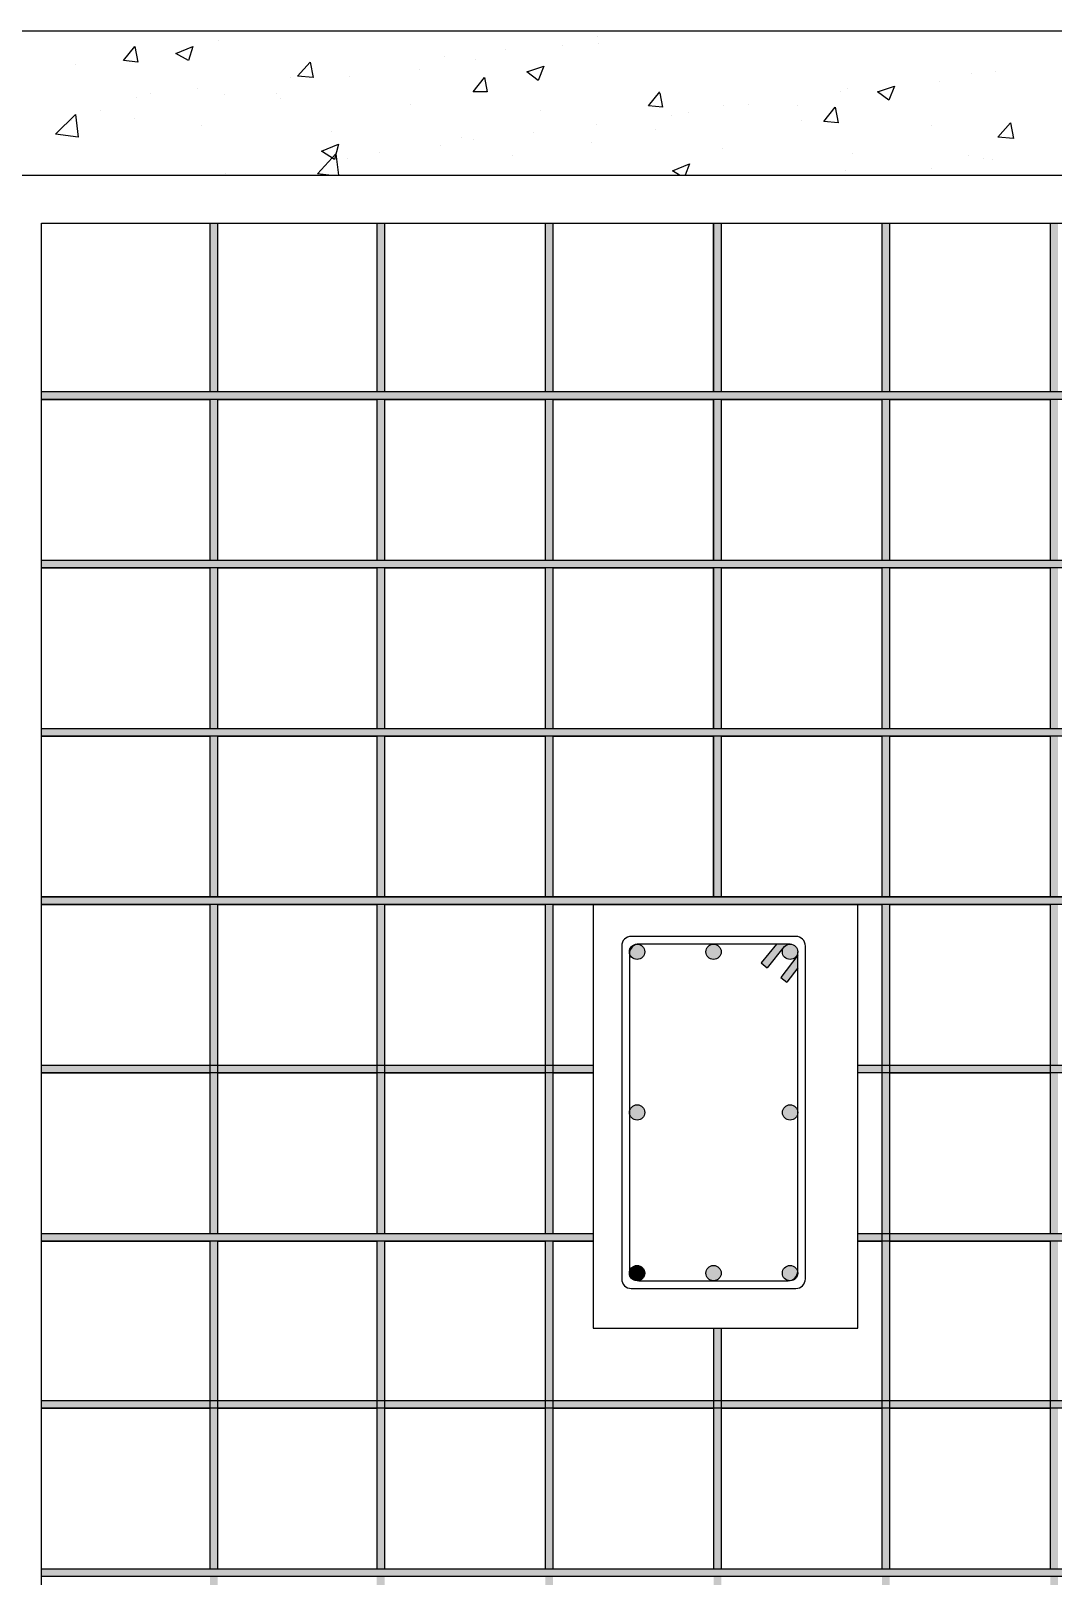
# Model space of a CAD drawing. Header units: inches. Extents: x 448145 to 618619, y -64863 to 148507.
# Drawn here: x 481882 to 483105, y 139660 to 141509 of the extents above; entities that cross this region are included whole.
import ezdxf

# ---------------------------------------------------------------- set-up
doc = ezdxf.new("R2010")
doc.units = ezdxf.units.IN
doc.header["$MEASUREMENT"] = 0

msp = doc.modelspace()

# ---------------------------------------------------------------- hatches: boundary and pattern name
h = msp.add_hatch(color=256)
h.dxf.hatch_style = 1
h.paths.add_polyline_path([(482105.041, 141278.992), (482095.841, 141278.992), (482095.841, 139150.713), (482105.041, 139150.713)])
h.paths.add_polyline_path([(482304.832, 141278.992), (482295.632, 141278.992), (482295.632, 139150.713), (482304.832, 139150.713)])
h.paths.add_polyline_path([(482506.316, 141278.992), (482497.116, 141278.992), (482497.116, 139150.713), (482506.316, 139150.713)])
h.paths.add_polyline_path([(482707.8, 140407.136, -1), (482689.399, 140407.136, -1)], flags=0)
h.paths.add_polyline_path([(482616.353, 140214.853, -1), (482597.952, 140214.853, -1)], flags=0)
h.paths.add_polyline_path([(482707.8, 140022.569, -1), (482689.399, 140022.569, -1)], flags=0)
edge = h.paths.add_edge_path()
edge.add_arc((482607.058, 140022.569), 9.2, 276.777392, 360)
edge.add_arc((482607.058, 140022.569), 9.2, 0, 173.222608)
edge.add_arc((482609.358, 140024.869), 11.5, 186.061176, 263.938824)
edge = h.paths.add_edge_path()
edge.add_arc((482607.058, 140407.136), 9.2, 186.777392, 360)
edge.add_arc((482607.058, 140407.136), 9.2, 0, 83.222608)
edge.add_arc((482609.358, 140404.836), 11.5, 96.061176, 173.938824)
h = msp.add_hatch(color=256)
h.dxf.hatch_style = 1
h.paths.add_polyline_path([(482707.8, 141278.992), (482698.599, 141278.992), (482698.599, 140473.057), (482707.8, 140473.057)])
h.paths.add_polyline_path([(483110.768, 141278.992), (483101.567, 141278.992), (483101.567, 139150.713), (483110.768, 139150.713)])
h.paths.add_polyline_path([(483312.251, 141278.992), (483303.051, 141278.992), (483303.051, 140412.935), (483312.251, 140423.171)])
h.paths.add_polyline_path([(482909.284, 141278.992), (482900.083, 141278.992), (482900.083, 139150.713), (482909.284, 139150.713)])
h = msp.add_hatch(color=256)
h.dxf.hatch_style = 1
h.paths.add_polyline_path([(483357.088, 140473.057), (481894.357, 140473.057), (481894.357, 140463.857), (483348.819, 140463.857)])
h.paths.add_polyline_path([(483504.535, 140674.541), (481894.357, 140674.541), (481894.357, 140665.34), (483504.535, 140665.34)])
h.paths.add_polyline_path([(483504.535, 140876.025), (481894.357, 140876.025), (481894.357, 140866.824), (483504.535, 140866.824)])
h.paths.add_polyline_path([(483504.535, 141077.509), (481894.357, 141077.509), (481894.357, 141068.308), (483504.535, 141068.308)])
h = msp.add_hatch(color=256)
h.dxf.hatch_style = 1
h.paths.add_polyline_path([(483312.251, 140262.373), (483303.051, 140262.373), (483303.051, 140070.089), (483312.251, 140070.089)])
h.paths.add_polyline_path([(483312.251, 140423.171), (483303.051, 140412.935), (483303.051, 140271.573), (483312.251, 140271.573)])
h.paths.add_polyline_path([(483312.251, 140060.889), (483303.051, 140060.889), (483303.051, 139870.298), (483312.251, 139870.298)])
h.paths.add_polyline_path([(483312.251, 139861.098), (483303.051, 139861.098), (483303.051, 139668.814), (483312.251, 139668.814)])
h.paths.add_polyline_path([(483312.251, 139870.298), (483303.051, 139870.298), (483303.051, 139861.098), (483312.251, 139861.098)])
h.paths.add_polyline_path([(483504.535, 139668.814), (483312.251, 139668.814), (481894.357, 139668.814), (481894.357, 139659.614), (483504.535, 139659.614)])
h.paths.add_polyline_path([(483504.535, 139467.33), (481894.357, 139467.33), (481894.357, 139458.13), (483504.535, 139458.13)])
h.paths.add_polyline_path([(482707.8, 139659.614), (482698.599, 139659.614), (482698.599, 139467.33), (482707.8, 139467.33)])
h.paths.add_polyline_path([(482707.8, 139956.648), (482698.599, 139956.648), (482698.599, 139870.298), (482707.8, 139870.298)])
h.paths.add_polyline_path([(482707.8, 139870.298), (482698.599, 139870.298), (482698.599, 139861.098), (482707.8, 139861.098)])
h.paths.add_polyline_path([(482707.8, 139861.098), (482698.599, 139861.098), (482698.599, 139668.814), (482707.8, 139668.814)])
h = msp.add_hatch(color=256)
h.dxf.hatch_style = 1
h.paths.add_polyline_path([(482616.258, 140407.136, 1), (482597.857, 140407.136, 1)])
h.paths.add_polyline_path([(482707.8, 140407.136, 1), (482689.399, 140407.136, 1)])
h.paths.add_polyline_path([(482799.341, 140407.136, 1), (482780.941, 140407.136, 1)])
h.paths.add_polyline_path([(482799.341, 140213.534), (482799.341, 140216.171, 0.93056511), (482781.036, 140214.853, 0.93056511)])
h.paths.add_polyline_path([(482597.952, 140214.853, 1), (482616.353, 140214.853, 1)])
h.paths.add_polyline_path([(482616.258, 140022.569, 1), (482597.857, 140022.569, 1)])
h.paths.add_polyline_path([(482707.8, 140022.569, 1), (482689.399, 140022.569, 1)])
h.paths.add_polyline_path([(482799.341, 140022.569, 1), (482780.941, 140022.569, 1)])
h = msp.add_hatch(color=256)
h.dxf.hatch_style = 1
h.paths.add_polyline_path([(482707.8, 140407.136, -1), (482689.399, 140407.136, -1)], flags=0)
h.paths.add_polyline_path([(482616.353, 140214.853, -1), (482597.952, 140214.853, -1)], flags=0)
h.paths.add_polyline_path([(482707.8, 140022.569, -1), (482689.399, 140022.569, -1)], flags=0)
edge = h.paths.add_edge_path()
edge.add_arc((482607.058, 140022.569), 9.2, 276.777392, 360)
edge.add_arc((482607.058, 140022.569), 9.2, 0, 173.222608)
edge.add_arc((482609.358, 140024.869), 11.5, 186.061176, 263.938824)
edge = h.paths.add_edge_path()
edge.add_arc((482607.058, 140022.569), 9.2, 276.777392, 360)
edge.add_arc((482607.058, 140022.569), 9.2, 0, 173.222608)
edge.add_arc((482609.358, 140024.869), 11.5, 186.061176, 263.938824)
edge = h.paths.add_edge_path()
edge.add_arc((482607.058, 140022.569), 9.2, 276.777392, 360)
edge.add_arc((482607.058, 140022.569), 9.2, 0, 173.222608)
edge.add_arc((482609.358, 140024.869), 11.5, 186.061176, 263.938824)
h = msp.add_hatch(color=256)
h.dxf.hatch_style = 1
h.paths.add_polyline_path([(482799.341, 140387.899), (482799.341, 140403.231), (482779.052, 140376.184), (482786.411, 140370.663)])
h.paths.add_polyline_path([(482782.708, 140412.558, -0.23959), (482790.141, 140416.337), (482773.926, 140416.337), (482755.666, 140393.83), (482762.81, 140388.033)])
h = msp.add_hatch(color=256)
h.dxf.hatch_style = 1
h.paths.add_polyline_path([(483101.567, 140271.573), (482909.284, 140271.573), (482909.284, 140262.373), (483101.567, 140262.373)], flags=16)
h.paths.add_polyline_path([(482295.632, 140271.573), (482105.041, 140271.573), (482105.041, 140262.373), (482295.632, 140262.373)])
h.paths.add_polyline_path([(482095.841, 140271.573), (481894.357, 140271.573), (481894.357, 140262.373), (482095.841, 140262.373)])
h.paths.add_polyline_path([(482497.116, 140271.573), (482304.832, 140271.573), (482304.832, 140262.373), (482497.116, 140262.373)])
h.paths.add_polyline_path([(483504.535, 140271.573), (482871.3, 140271.573), (482871.3, 140262.373), (483504.535, 140262.373)])
h = msp.add_hatch(color=256)
h.dxf.hatch_style = 1
h.paths.add_polyline_path([(482554.682, 140070.089), (481894.357, 140070.089), (481894.357, 140060.889), (482554.682, 140060.889)])
h.paths.add_polyline_path([(482554.682, 140271.573), (482506.316, 140271.573), (482506.316, 140262.373), (482554.682, 140262.373)])
h = msp.add_hatch(color=256)
h.dxf.hatch_style = 1
h.paths.add_polyline_path([(483101.567, 140271.573), (482909.284, 140271.573), (482909.284, 140262.373), (483101.567, 140262.373)])
h = msp.add_hatch(color=256)
h.dxf.hatch_style = 1
h.paths.add_polyline_path([(483504.535, 140070.089), (482909.284, 140070.089), (482909.284, 140060.889), (483504.535, 140060.889)])
h.paths.add_polyline_path([(482900.083, 140070.089), (482871.3, 140070.089), (482871.3, 140060.889), (482900.083, 140060.889)])
h = msp.add_hatch(color=256)
h.dxf.hatch_style = 1
h.paths.add_polyline_path([(482095.841, 139870.298), (481894.357, 139870.298), (481894.357, 139861.098), (482095.841, 139861.098)])
h.paths.add_polyline_path([(482295.632, 139870.298), (482105.041, 139870.298), (482105.041, 139861.098), (482295.632, 139861.098)])
h.paths.add_polyline_path([(482497.116, 139870.298), (482304.832, 139870.298), (482304.832, 139861.098), (482497.116, 139861.098)])
h.paths.add_polyline_path([(482698.599, 139870.298), (482506.316, 139870.298), (482506.316, 139861.098), (482698.599, 139861.098)])
h.paths.add_polyline_path([(482900.083, 139870.298), (482707.8, 139870.298), (482707.8, 139861.098), (482900.083, 139861.098)])
h.paths.add_polyline_path([(483101.567, 139870.298), (482909.284, 139870.298), (482909.284, 139861.098), (483101.567, 139861.098)])
h.paths.add_polyline_path([(483303.051, 139870.298), (483110.768, 139870.298), (483110.768, 139861.098), (483303.051, 139861.098)])
h.paths.add_polyline_path([(483504.535, 139870.298), (483312.251, 139870.298), (483312.251, 139861.098), (483504.535, 139861.098)])

# ---------------------------------------------------------------- linework, layer by layer
for p, q in [((481894.357, 140473.057), (482095.841, 140473.057)), ((482105.041, 140473.057), (482295.632, 140473.057)), ((482304.832, 140473.057), (482497.116, 140473.057)), ((482506.316, 140473.057), (482900.083, 140473.057)), ((482909.284, 140473.057), (483101.567, 140473.057)), ((481894.357, 140463.857), (482095.841, 140463.857)), ((482105.041, 140463.857), (482295.632, 140463.857)), ((482304.832, 140463.857), (482497.116, 140463.857)), ((482506.316, 140463.857), (482900.083, 140463.857)), ((482909.284, 140463.857), (483101.567, 140463.857)), ((482773.926, 140416.337), (482755.666, 140393.83)), ((482783.304, 140413.293), (482762.81, 140388.033)), ((482799.341, 140403.231), (482779.052, 140376.184)), ((482755.666, 140393.83), (482762.81, 140388.033)), ((482799.341, 140387.899), (482786.411, 140370.663)), ((482779.052, 140376.184), (482786.411, 140370.663))]:
    msp.add_line(p, q)
at = {"color": 7, "lineweight": 25}
for points in [[(481664.09, 141509.26), (483734.802, 141509.26), (483734.802, 138920.446), (481664.09, 138920.446)], [(482006.104, 141490.635), (482009.491, 141472.011), (481992.559, 141473.704)], [(482075.523, 141490.635), (482070.444, 141473.704), (482055.205, 141482.169)], [(482216.054, 141472.011), (482219.44, 141453.386), (482200.816, 141455.079)], [(482424.31, 141453.386), (482427.697, 141436.455), (482410.765, 141436.455)], [(482495.422, 141466.931), (482488.65, 141450), (482475.105, 141460.159)], [(482915.322, 141443.227), (482908.549, 141426.296), (482895.004, 141436.455)], [(482844.21, 141417.83), (482847.596, 141399.206), (482830.665, 141400.899)], [(481938.379, 141382.274), (481911.288, 141385.66), (481934.992, 141409.364)], [(483054.159, 141399.206), (483057.546, 141380.581), (483038.921, 141382.274)], [(482249.917, 141373.808), (482244.837, 141355.184), (482229.599, 141365.343)], [(481836.79, 141336.559), (483562.102, 141336.559), (483562.102, 139093.146), (481836.79, 139093.146)], [(481894.357, 141278.992), (483504.535, 141278.992), (483504.535, 139150.713), (481894.357, 139150.713)], [(483504.535, 140473.057), (481894.357, 140473.057)]]:
    msp.add_lwpolyline(points, close=True, dxfattribs=at)
for points in [[(482106, 141497.408), (482106, 141497.408)], [(482517.433, 141492.328), (482517.433, 141492.328)], [(482559.762, 141502.487), (482559.762, 141502.487)], [(482561.455, 141494.021), (482561.455, 141494.021)], [(482376.902, 141478.783), (482376.902, 141478.783)], [(482414.152, 141475.397), (482414.152, 141475.397)], [(482449.708, 141487.249), (482449.708, 141487.249)], [(481934.992, 141468.624), (481934.992, 141468.624)], [(482192.35, 141453.386), (482192.35, 141453.386)], [(482263.462, 141455.079), (482263.462, 141455.079)], [(482346.426, 141463.545), (482346.426, 141463.545)], [(483006.751, 141458.465), (483006.751, 141458.465)], [(483035.535, 141460.159), (483035.535, 141460.159)], [(482024.729, 141434.762), (482024.729, 141434.762)], [(482080.603, 141439.841), (482080.603, 141439.841)], [(482112.772, 141433.068), (482112.772, 141433.068)], [(482175.419, 141434.762), (482175.419, 141434.762)], [(482634.26, 141434.762), (482637.646, 141417.83), (482620.715, 141419.523), (482634.26, 141436.455)], [(482850.982, 141436.455), (482850.982, 141436.455)], [(482859.448, 141439.841), (482859.448, 141439.841)], [(482969.502, 141448.307), (482969.502, 141448.307)], [(481965.469, 141414.444), (481965.469, 141414.444)], [(482007.797, 141429.682), (482007.797, 141429.682)], [(482180.498, 141427.989), (482180.498, 141427.989)], [(482336.267, 141421.216), (482336.267, 141421.216)], [(482492.036, 141414.444), (482492.036, 141414.444)], [(482710.451, 141419.523), (482710.451, 141419.523)], [(482740.928, 141421.216), (482740.928, 141421.216)], [(482798.495, 141419.523), (482798.495, 141419.523)], [(481929.913, 141402.592), (481929.913, 141402.592)], [(482006.104, 141404.285), (482006.104, 141404.285)], [(482558.069, 141397.512), (482558.069, 141397.512)], [(482647.805, 141407.671), (482647.805, 141407.671)], [(482668.123, 141411.058), (482668.123, 141411.058)], [(482803.574, 141402.592), (482803.574, 141402.592)], [(482085.682, 141395.819), (482085.682, 141395.819)], [(482241.451, 141389.047), (482241.451, 141389.047)], [(482397.22, 141382.274), (482397.22, 141382.274)], [(482410.765, 141378.888), (482410.765, 141378.888)], [(482483.57, 141387.354), (482483.57, 141387.354)], [(482629.181, 141390.74), (482629.181, 141390.74)], [(482959.343, 141395.819), (482959.343, 141395.819)], [(482238.065, 141336.559), (482224.52, 141338.252), (482246.53, 141361.956), (482249.917, 141336.559)], [(482299.018, 141363.65), (482299.018, 141363.65)], [(482371.823, 141372.115), (482371.823, 141372.115)], [(482458.173, 141360.263), (482458.173, 141360.263)], [(482552.989, 141375.502), (482552.989, 141375.502)], [(482708.758, 141368.729), (482708.758, 141368.729)], [(482864.527, 141361.956), (482864.527, 141361.956)], [(483003.365, 141360.263), (483003.365, 141360.263)], [(482260.076, 141356.877), (482260.076, 141356.877)], [(482657.964, 141336.559), (482649.498, 141341.639), (482669.816, 141350.104), (482664.737, 141336.559)], [(482856.062, 141341.639), (482856.062, 141341.639)], [(482959.343, 141345.025), (482959.343, 141345.025)], [(483021.99, 141356.877), (483021.99, 141356.877)], [(483032.148, 141355.184), (483032.148, 141355.184)], [(482114.465, 141338.252), (482114.465, 141338.252)], [(482095.841, 141278.992), (482095.841, 141077.509)], [(482105.041, 141278.992), (482105.041, 141077.509)], [(482295.632, 141278.992), (482295.632, 141077.509)], [(482304.832, 141278.992), (482304.832, 141077.509)], [(482497.116, 141278.992), (482497.116, 141077.509)], [(482506.316, 141278.992), (482506.316, 141077.509)], [(482698.599, 141278.992), (482698.599, 141077.509)], [(482707.8, 141278.992), (482707.8, 141077.509)], [(482900.083, 141278.992), (482900.083, 141077.509)], [(482909.284, 141278.992), (482909.284, 141077.509)], [(483101.567, 141278.992), (483101.567, 141077.509)], [(481894.357, 141077.509), (482095.841, 141077.509)], [(481894.357, 141068.308), (482095.841, 141068.308)], [(482095.841, 141068.308), (482095.841, 140876.025)], [(482105.041, 141077.509), (482295.632, 141077.509)], [(482105.041, 141068.308), (482295.632, 141068.308)], [(482105.041, 141068.308), (482105.041, 140876.025)], [(482295.632, 141068.308), (482295.632, 140876.025)], [(482304.832, 141077.509), (482497.116, 141077.509)], [(482304.832, 141068.308), (482497.116, 141068.308)], [(482304.832, 141068.308), (482304.832, 140876.025)], [(482497.116, 141068.308), (482497.116, 140876.025)], [(482506.316, 141077.509), (482698.599, 141077.509)], [(482506.316, 141068.308), (482698.599, 141068.308)], [(482506.316, 141068.308), (482506.316, 140876.025)], [(482698.599, 141068.308), (482698.599, 140876.025)], [(482707.8, 141077.509), (482900.083, 141077.509)], [(482707.8, 141068.308), (482900.083, 141068.308)], [(482707.8, 141068.308), (482707.8, 140876.025)], [(482900.083, 141068.308), (482900.083, 140876.025)], [(482909.284, 141077.509), (483101.567, 141077.509)], [(482909.284, 141068.308), (483101.567, 141068.308)], [(482909.284, 141068.308), (482909.284, 140876.025)], [(483101.567, 141068.308), (483101.567, 140876.025)], [(481894.357, 140876.025), (482095.841, 140876.025)], [(481894.357, 140866.824), (482095.841, 140866.824)], [(482095.841, 140866.824), (482095.841, 140674.541)], [(482105.041, 140876.025), (482295.632, 140876.025)], [(482105.041, 140866.824), (482295.632, 140866.824)], [(482105.041, 140866.824), (482105.041, 140674.541)], [(482295.632, 140866.824), (482295.632, 140674.541)], [(482304.832, 140876.025), (482497.116, 140876.025)], [(482304.832, 140866.824), (482497.116, 140866.824)], [(482304.832, 140866.824), (482304.832, 140674.541)], [(482497.116, 140866.824), (482497.116, 140674.541)], [(482506.316, 140876.025), (482698.599, 140876.025)], [(482506.316, 140866.824), (482698.599, 140866.824)], [(482506.316, 140866.824), (482506.316, 140674.541)], [(482698.599, 140866.824), (482698.599, 140674.541)], [(482707.8, 140876.025), (482900.083, 140876.025)], [(482707.8, 140866.824), (482900.083, 140866.824)], [(482707.8, 140866.824), (482707.8, 140674.541)], [(482900.083, 140866.824), (482900.083, 140674.541)], [(482909.284, 140876.025), (483101.567, 140876.025)], [(482909.284, 140866.824), (483101.567, 140866.824)], [(482909.284, 140866.824), (482909.284, 140674.541)], [(483101.567, 140866.824), (483101.567, 140674.541)], [(481894.357, 140674.541), (482095.841, 140674.541)], [(481894.357, 140665.34), (482095.841, 140665.34)], [(482095.841, 140665.34), (482095.841, 140473.057)], [(482105.041, 140674.541), (482295.632, 140674.541)], [(482105.041, 140665.34), (482295.632, 140665.34)], [(482105.041, 140665.34), (482105.041, 140473.057)], [(482295.632, 140665.34), (482295.632, 140473.057)], [(482304.832, 140674.541), (482497.116, 140674.541)], [(482304.832, 140665.34), (482497.116, 140665.34)], [(482304.832, 140665.34), (482304.832, 140473.057)], [(482497.116, 140665.34), (482497.116, 140473.057)], [(482506.316, 140674.541), (482698.599, 140674.541)], [(482506.316, 140665.34), (482698.599, 140665.34)], [(482506.316, 140665.34), (482506.316, 140473.057)], [(482698.599, 140665.34), (482698.599, 140473.057)], [(482707.8, 140674.541), (482900.083, 140674.541)], [(482707.8, 140665.34), (482900.083, 140665.34)], [(482707.8, 140665.34), (482707.8, 140473.057)], [(482900.083, 140665.34), (482900.083, 140473.057)], [(482909.284, 140674.541), (483101.567, 140674.541)], [(482909.284, 140665.34), (483101.567, 140665.34)], [(482909.284, 140665.34), (482909.284, 140473.057)], [(483101.567, 140665.34), (483101.567, 140473.057)], [(482095.841, 140463.857), (482095.841, 140070.089)], [(482105.041, 140463.857), (482105.041, 140070.089)], [(482295.632, 140463.857), (482295.632, 140070.089)], [(482304.832, 140463.857), (482304.832, 140070.089)], [(482497.116, 140463.857), (482497.116, 140070.089)], [(482506.316, 140463.857), (482506.316, 140070.089)], [(482554.682, 140463.857), (482554.682, 139956.648), (482871.3, 139956.648), (482871.3, 140463.857)], [(482900.083, 140463.857), (482900.083, 139668.814)], [(482909.284, 140463.857), (482909.284, 139668.814)], [(483101.567, 140463.857), (483101.567, 140070.089)], [(482799.341, 140403.231), (482799.341, 140407.136)], [(481894.357, 140271.573), (482095.841, 140271.573)], [(482105.041, 140271.573), (482295.632, 140271.573)], [(482304.832, 140271.573), (482497.116, 140271.573)], [(482506.316, 140271.573), (482554.682, 140271.573)], [(482909.284, 140271.573), (483101.567, 140271.573)], [(481894.357, 140262.373), (482095.841, 140262.373)], [(482105.041, 140262.373), (482295.632, 140262.373)], [(482304.832, 140262.373), (482497.116, 140262.373)], [(482506.316, 140262.373), (482554.682, 140262.373)], [(482909.284, 140262.373), (483101.567, 140262.373)], [(481894.357, 140070.089), (482095.841, 140070.089)], [(482105.041, 140070.089), (482295.632, 140070.089)], [(482304.832, 140070.089), (482497.116, 140070.089)], [(482506.316, 140070.089), (482554.682, 140070.089)], [(482871.3, 140070.089), (482900.083, 140070.089)], [(482909.284, 140070.089), (483101.567, 140070.089)], [(481894.357, 140060.889), (482095.841, 140060.889)], [(482095.841, 140060.889), (482095.841, 139668.814)], [(482105.041, 140060.889), (482295.632, 140060.889)], [(482105.041, 140060.889), (482105.041, 139668.814)], [(482295.632, 140060.889), (482295.632, 139668.814)], [(482304.832, 140060.889), (482497.116, 140060.889)], [(482304.832, 140060.889), (482304.832, 139668.814)], [(482497.116, 140060.889), (482497.116, 139668.814)], [(482506.316, 140060.889), (482554.682, 140060.889)], [(482506.316, 140060.889), (482506.316, 139668.814)], [(482871.3, 140060.889), (482900.083, 140060.889)], [(482909.284, 140060.889), (483101.567, 140060.889)], [(483101.567, 140060.889), (483101.567, 139668.814)], [(482698.599, 139956.648), (482698.599, 139668.814)], [(482707.8, 139956.648), (482707.8, 139668.814)], [(481894.357, 139870.298), (482095.841, 139870.298)], [(481894.357, 139861.098), (482095.841, 139861.098)], [(482105.041, 139870.298), (482295.632, 139870.298)], [(482105.041, 139861.098), (482295.632, 139861.098)], [(482304.832, 139870.298), (482497.116, 139870.298)], [(482304.832, 139861.098), (482497.116, 139861.098)], [(482506.316, 139870.298), (482698.599, 139870.298)], [(482506.316, 139861.098), (482698.599, 139861.098)], [(482707.8, 139870.298), (482900.083, 139870.298)], [(482707.8, 139861.098), (482900.083, 139861.098)], [(482909.284, 139870.298), (483101.567, 139870.298)], [(482909.284, 139861.098), (483101.567, 139861.098)], [(481894.357, 139668.814), (482095.841, 139668.814)], [(482304.832, 139668.814), (482497.116, 139668.814)], [(482506.316, 139668.814), (482698.599, 139668.814)], [(482707.8, 139668.814), (482900.083, 139668.814)], [(482909.284, 139668.814), (483101.567, 139668.814)]]:
    msp.add_lwpolyline(points, dxfattribs=at)
for points in [[(482698.599, 141077.509), (482698.599, 141278.992), (482707.8, 141278.992), (482707.8, 141077.509)], [(482698.599, 140876.025), (482698.599, 141068.308)], [(482707.8, 141068.308), (482707.8, 140876.025)], [(482698.599, 140674.541), (482698.599, 140866.824)], [(482707.8, 140866.824), (482707.8, 140674.541)], [(482707.8, 140665.34), (482707.8, 140473.057), (482698.599, 140473.057), (482698.599, 140665.34)], [(482554.682, 140262.373), (481894.357, 140262.373), (481894.357, 140271.573), (482554.682, 140271.573)], [(482871.3, 140271.573), (483504.535, 140271.573), (483504.535, 140262.373), (482871.3, 140262.373)], [(482554.682, 140060.889), (481894.357, 140060.889), (481894.357, 140070.089), (482554.682, 140070.089)], [(482871.3, 140070.089), (483504.535, 140070.089), (483504.535, 140060.889), (482871.3, 140060.889)], [(483504.535, 139668.814), (483504.535, 139659.614), (481894.357, 139659.614), (481894.357, 139668.814), (483312.251, 139668.814)], [(482105.041, 139668.814), (482295.632, 139668.814)]]:
    msp.add_lwpolyline(points)
for points in [[(481894.357, 141077.509), (483504.535, 141077.509), (483504.535, 141068.308), (481894.357, 141068.308)], [(481894.357, 140876.025), (483504.535, 140876.025), (483504.535, 140866.824), (481894.357, 140866.824)], [(481894.357, 140674.541), (483504.535, 140674.541), (483504.535, 140665.34), (481894.357, 140665.34)], [(481894.357, 140473.057), (483504.535, 140473.057), (483504.535, 140463.857), (481894.357, 140463.857)], [(481894.357, 139870.298), (483504.535, 139870.298), (483504.535, 139861.098), (481894.357, 139861.098)]]:
    msp.add_lwpolyline(points, close=True)
msp.add_lwpolyline([(482600.158, 140004.168), (482797.041, 140004.168, 0.41421356), (482808.542, 140015.669), (482808.542, 140414.036, 0.41421356), (482797.041, 140425.537), (482600.158, 140425.537, 0.41421356), (482588.657, 140414.036), (482588.657, 140015.669, 0.41421356)], format="xyb", close=True, dxfattribs=at)
msp.add_lwpolyline([(482790.141, 140416.337), (482609.358, 140416.337, 0.41421356), (482597.857, 140404.836), (482597.857, 140024.869, 0.41421356), (482609.358, 140013.369), (482787.841, 140013.369, 0.41421356), (482799.341, 140024.869), (482799.341, 140403.231)], format="xyb", dxfattribs=at)
for centre in [(482607.058, 140407.136), (482698.599, 140407.136), (482790.141, 140407.136), (482607.153, 140214.853), (482790.236, 140214.853), (482607.058, 140022.569), (482698.599, 140022.569), (482790.141, 140022.569)]:
    msp.add_circle(centre, 9.2)

doc.saveas('drawing.dxf')
